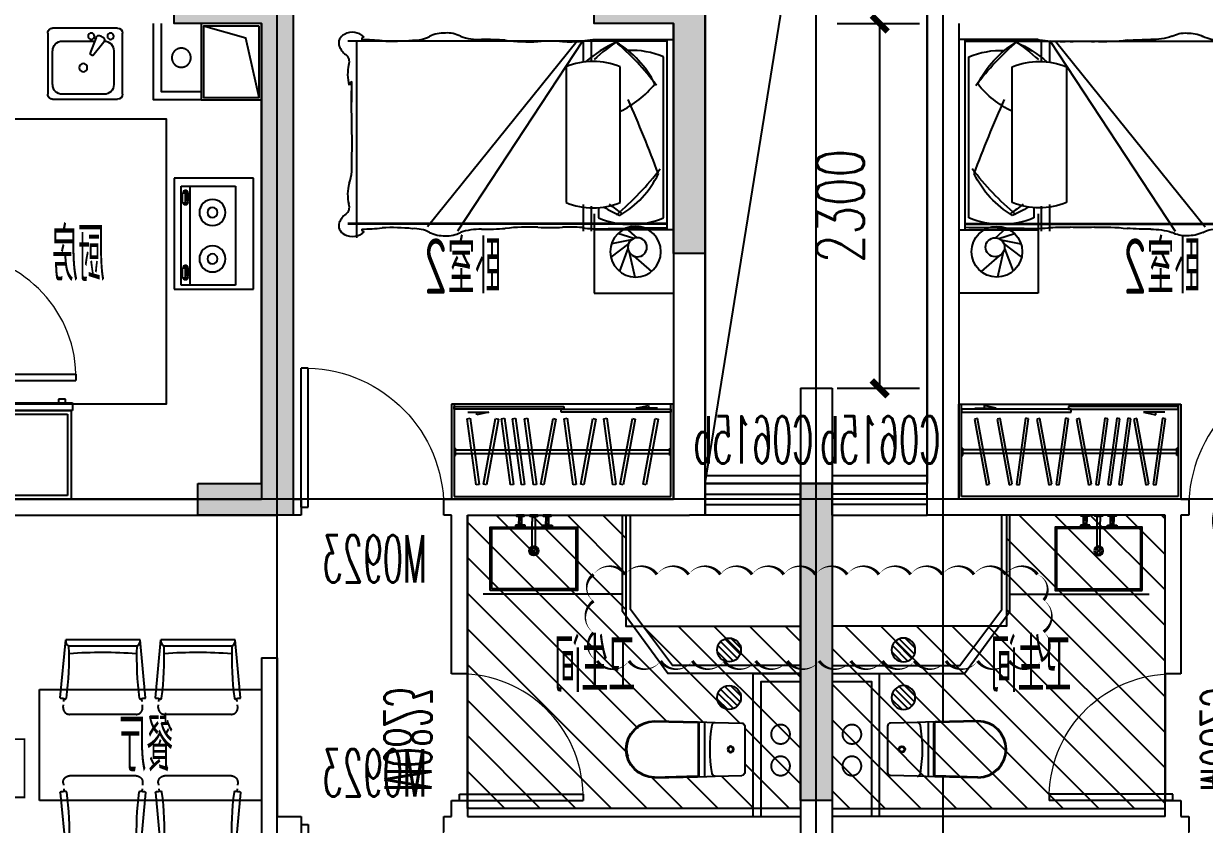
# Model space of a CAD drawing. Extents: x -129588 to 17450, y 1144 to 109436.
# Drawn here: x -21914 to -14465, y 78848 to 83898 of the extents above; entities that cross this region are included whole.
import ezdxf

# ---------------------------------------------------------------- set-up
doc = ezdxf.new("R2010")
doc.units = 0
doc.header["$LTSCALE"] = 1000
doc.header["$MEASUREMENT"] = 0
doc.linetypes.add('DASH', pattern=[0.35, 0.25, -0.1])
doc.linetypes.add('PS', pattern=[3200, 1500, -200, 1500])
for name, color, linetype, plot in [('A-area(算全面积)', 21, 'Continuous', False), ('A-area(算半面积)', 23, 'Continuous', False), ('A-FUR', 8, 'Continuous', False), ('Q0421', 6, 'Continuous', False)]:
    doc.layers.add(name, color=color, linetype=linetype, plot=plot)
for name, color, linetype in [('A-Lvtry', 5, 'Continuous'), ('A-洞口', 105, 'Continuous'), ('A-烟气道', 105, 'Continuous'), ('A-第三道尺寸线', 105, 'Continuous'), ('A-线脚看线', 9, 'Continuous'), ('A-降板区域', 251, 'Continuous'), ('DOTE', 16, 'Continuous'), ('LABEL_PM', 7, 'Continuous'), ('NL', 5, 'Continuous'), ('PS', 6, 'PS'), ('PUB_HATCH', 8, 'Continuous'), ('PUB_TEXT', 7, 'Continuous'), ('WALL', 2, 'Continuous'), ('WINDOW', 4, 'Continuous'), ('WINDOW_TEXT', 7, 'Continuous'), ('剪力墙', 6, 'Continuous'), ('商业', 2, 'Continuous'), ('户型标示', 7, 'Continuous')]:
    doc.layers.add(name, color=color, linetype=linetype)
doc.styles.add('_TCH_DIM_T3', font='SIMPLEX.shx', dxfattribs={"width": 0.705882, "bigfont": 'GBCBIG.shx'})
doc.styles.add('_TCH_WINDOW', font='SIMPLEX.shx', dxfattribs={"width": 0.7, "height": 3.5, "bigfont": 'GBCBIG.shx'})
doc.styles.get("Standard").update_dxf_attribs({"font": 'gbenor.shx', "width": 0.7, "bigfont": 'gbcbig.shx'})
doc.dimstyles.new('_TCH_ARCH&&100', dxfattribs={"dimtxt": 297.5, "dimasz": 100, "dimexe": 250, "dimexo": 300, "dimgap": 100, "dimtad": 1, "dimdec": 0, "dimzin": 0, "dimdsep": 46, "dimtxsty": '_TCH_DIM_T3', "dimblk": 'ARCHTICK', "dimcen": 0.09, "dimclrt": 7, "dimazin": 2, "dimtfac": 1, "dimtdec": 0, "dimtix": 1, "dimtmove": 2, "dimatfit": 3, "dimfxl": 0, "dimtolj": 1, "dimtzin": 0, "dimarcsym": 0})

# ---------------------------------------------------------------- blocks, each defined once
blk = doc.blocks.new('zhouxianssceng0329')
at = {"layer": 'DOTE'}
for p, q in [((-20313.7, 132089.9), (-20313.7, 143398.2)), ((-16913.7, 132089.9), (-16913.7, 143398.2)), ((-16113.7, 132089.9), (-16113.7, 143398.2)), ((5501.3, 140298.2), (-44988.6, 140298.2))]:
    blk.add_line(p, q, dxfattribs=at)
blk = doc.blocks.new('jgjlq030328')
at = {"layer": 'PUB_HATCH'}
for points in [[(-267135, 13911.9), (-266735, 13911.9), (-266735, 16811.9), (-267285, 16811.9), (-267285, 17011.9), (-266535, 17011.9), (-266535, 13711.9), (-266735, 13711.9), (-267135, 13711.9)], [(-264635, 17011.9), (-263935, 17011.9), (-263935, 15361.9), (-264135, 15361.9), (-264135, 16811.9), (-264635, 16811.9)], [(-263335, 13911.9), (-263135, 13911.9), (-263135, 11911.9), (-263335, 11911.9), (-263335, 13711.9)]]:
    blk.add_hatch(color=256, dxfattribs=at).paths.add_polyline_path(points)
at = {"layer": '剪力墙'}
for points in [[(-267135, 13911.9), (-266735, 13911.9), (-266735, 16811.9), (-267285, 16811.9), (-267285, 17011.9), (-266535, 17011.9), (-266535, 13711.9), (-266735, 13711.9), (-267135, 13711.9)], [(-264635, 17011.9), (-263935, 17011.9), (-263935, 15361.9), (-264135, 15361.9), (-264135, 16811.9), (-264635, 16811.9)], [(-263335, 13911.9), (-263135, 13911.9), (-263135, 11911.9), (-263335, 11911.9), (-263335, 13711.9)]]:
    blk.add_lwpolyline(points, close=True, dxfattribs=at)
blk.add_lwpolyline([(-263335, 13711.9), (-263335, 13711.9)], dxfattribs=at)
blk = doc.blocks.new('u5g')
at = {"color": 8, "linetype": 'DASH', "ltscale": 20}
for p, q in [((10502.8, 151826.4), (10512.8, 151826.4)), ((10512.8, 151826.4), (10512.8, 151776.4)), ((12177.7, 151813.9), (10512.8, 151813.9)), ((12177.7, 151788.9), (10512.8, 151788.9)), ((12187.8, 151826.4), (12177.7, 151826.4)), ((12177.7, 151826.4), (12177.7, 151776.4)), ((10502.8, 151776.4), (10512.8, 151776.4)), ((12187.8, 151776.4), (12177.7, 151776.4))]:
    blk.add_line(p, q, dxfattribs=at)
at = {"color": 8, "ltscale": 20}
for p, q in [((11917.6, 151531.4), (12012.7, 151550.3)), ((12012.7, 151550.3), (12012.7, 151531.4)), ((10607.7, 151503.4), (10772.9, 151503.4)), ((10772.9, 151503.4), (10677.8, 151484.5)), ((10677.8, 151484.5), (10677.8, 151503.4)), ((12082.8, 151531.4), (11917.6, 151531.4))]:
    blk.add_line(p, q, dxfattribs=at)
at = {"linetype": 'DASH', "ltscale": 20}
for points in [[(12207.8, 152126.4), (10482.8, 152126.4), (10482.8, 151476.4), (12207.8, 151476.4)], [(10502.8, 151531.4), (11355.3, 151531.4), (11355.3, 151511.4), (10502.8, 151511.4)], [(11335.3, 151511.4), (12187.8, 151511.4), (12187.8, 151491.4), (11335.3, 151491.4)]]:
    blk.add_lwpolyline(points, close=True, dxfattribs=at)
blk.add_lwpolyline([(12187.8, 151476.4), (12187.8, 152106.4), (10502.8, 152106.4), (10502.8, 151476.4)], dxfattribs=at)
at = {"color": 8, "linetype": 'DASH', "ltscale": 20}
for points in [[(10603.3, 151578.7), (10696.8, 152026.6), (10719.8, 152021.8), (10626.3, 151573.9)], [(10780.1, 151578.7), (10873.6, 152026.6), (10896.6, 152021.8), (10803.1, 151573.9)], [(11001.3, 151572.3), (10930.5, 152024.3), (10953.7, 152028), (11024.5, 151576)], [(11087.5, 151578.7), (11181, 152026.6), (11204, 152021.8), (11110.4, 151573.9)], [(11310.5, 151572.3), (11239.7, 152024.3), (11262.9, 152028), (11333.7, 151576)], [(11396.6, 151578.7), (11490.1, 152026.6), (11513.1, 152021.8), (11419.6, 151573.9)], [(11617.8, 151572.3), (11547, 152024.3), (11570.2, 152028), (11641, 151576)], [(11711, 151572.3), (11640.2, 152024.3), (11663.4, 152028), (11734.2, 151576)], [(11796.6, 151572.3), (11725.8, 152024.3), (11749, 152028), (11819.8, 151576)], [(11842.7, 151578.7), (11936.3, 152026.6), (11959.3, 152021.8), (11865.7, 151573.9)], [(12064, 151572.3), (11993.2, 152024.3), (12016.4, 152028), (12087.2, 151576)]]:
    blk.add_lwpolyline(points, close=True, dxfattribs=at)
blk = doc.blocks.new('QWER34324')
at = {"layer": 'A-FUR'}
for p, q in [((-500, 0), (0, 0)), ((-40, -1200), (-40, 0)), ((-40, 0), (0, 0)), ((0, 0), (0, -1200)), ((-40, -11.5), (-2054.4, -11.5)), ((-40, -11.5), (-2054.4, -11.5)), ((-1999.7, -11.5), (-1999.7, -1251.2)), ((-608.2, -11.5), (-1552.4, -1182.5)), ((-575.1, -11.5), (-1363.6, -1208.2)), ((-570.6, -11.5), (-570.6, -144)), ((-519.8, -11.5), (-519.8, -134.5)), ((-63, -1125.7), (-63, -109.1)), ((-678.3, -172.7), (-678.3, -1028.2)), ((-336.3, -1028.2), (-336.3, -172.7)), ((-570.6, -1040.9), (-570.6, -1208.2)), ((-519.8, -1050.4), (-519.8, -1208.2)), ((-473.4, -1060.8), (-473.4, -1125.7)), ((-40, -1161.5), (-2054.4, -1161.5)), ((-40, -1165.5), (-2054.4, -1165.5)), ((0, -1200), (-500, -1200)), ((0, -1200), (-40, -1200))]:
    blk.add_line(p, q, dxfattribs=at)
for centre, radius, start, end in [((-2050.6, -24), 61.8, 114.65516, 197.05817), ((-2025.4, -60.8), 106, 45.78413, 118.72126), ((-1950.6, -0.8), 16, 93.39574, 183.44183), ((-1636.1, 205.2), 209.3, 267.15615, 297.45765), ((-1447.1, -169), 209.9, 87.96316, 116.12762), ((-1430.8, -151), 192, 63.04698, 92.64916), ((-1225.8, 355.3), 355.3, 250.60635, 272.32801), ((-1221.3, -2275.3), 2275.6, 85.96877, 89.74947), ((-1983, 13.6), 138.4, 203.70607, 231.95597), ((-1965.7, -1216.9), 1215.2, 83.96781, 90.04075), ((-1770.2, 1149.8), 1160.2, 266.64954, 276.11997), ((-909.2, 1295.3), 1309.4, 263.33019, 272.35813), ((-778.2, -1523.7), 1512.6, 87.0776, 92.9224), ((-655.9, 791.2), 805.5, 266.782, 275.59148), ((-480.7, -586.2), 583.8, 86.03666, 99.53314), ((-58.4, -703), 749.3, 113.83469, 131.46224), ((532.5, -1280), 1548.8, 124.57489, 131.88808), ((-774.9, -21402.4), 21401.2, 88.49238, 89.10433), ((-1546.8, -1386.7), 1810.6, 37.31306, 49.42063), ((-689.8, -564.3), 637.9, 26.40883, 59.00025), ((-268.2, -607.5), 539, 67.62117, 92.10241), ((-160, -2948.1), 2939.9, 87.66163, 91.01156), ((-2098.3, -139.8), 53.6, 340.23108, 55.86441), ((-507.3, -588.1), 449.1, 67.62117, 112.37883), ((-1819.9, -219), 236, 164.99871, 197.18078), ((-2002.9, -297.8), 43.4, 129.07345, 167.94605), ((-2962.5, -319.7), 933.9, 354.95264, 3.41649), ((-605.2, 111.5), 625, 295.48, 321.15009), ((-1219.9, -370.7), 812.7, 176.67233, 181.72422), ((-3003.8, -350.3), 972.9, 356.95871, 1.57587), ((-9950.5, -649.5), 7922.3, 358.6733, 1.8401), ((-7673.2, -3674.4), 8087.9, 20.45865, 24.04845), ((-1523.8, 282.7), 1810.6, 309.96455, 322.68694), ((-2329.2, -812.3), 299.6, 341.30518, 356.04213), ((-666.8, -563.7), 637.9, 300.99975, 333.59117), ((-1819.9, -978), 236, 162.81922, 195.00129), ((-2098.3, -1057.2), 53.6, 304.13559, 19.76892), ((-507.3, -612.9), 449.1, 247.62117, 292.37883), ((555.5, 176), 1548.8, 231.63721, 235.42511), ((-1983, -1210.6), 138.4, 128.04403, 156.29393), ((-35.4, -425), 749.3, 237.46377, 246.16531), ((-2050.6, -1173), 61.8, 162.94183, 245.34484), ((-1965.7, 19.9), 1215.2, 269.95925, 276.03219), ((-1770.2, -2346.8), 1160.2, 83.88003, 93.35046), ((-1221.3, 1078.3), 2275.6, 270.25053, 274.03123), ((-909.2, -2492.3), 1309.4, 87.64187, 96.66981), ((-778.2, 326.7), 1512.6, 267.0776, 272.9224), ((-655.9, -1988.2), 805.5, 84.40852, 93.218), ((-480.7, -610.8), 583.8, 260.46686, 273.96334), ((-268.2, -627.3), 539, 247.62117, 292.37883), ((-774.9, 20205.4), 21401.2, 270.89567, 271.50762), ((-160, 1751.1), 2939.9, 268.98844, 272.33837), ((-2025.4, -1136.2), 106, 241.27874, 314.21587), ((-1950.6, -1196.2), 16, 176.55817, 266.60426), ((-1636.1, -1402.2), 209.3, 62.54235, 92.84385), ((-1447.1, -1028), 209.9, 243.87238, 272.03684), ((-1430.8, -1046), 192, 267.35084, 296.95302), ((-1225.8, -1552.3), 355.3, 87.67199, 109.39365)]:
    blk.add_arc(centre, radius, start, end, dxfattribs=at)
blk = doc.blocks.new('fvdfvfr')
at = {"layer": 'A-FUR'}
for p, q in [((172369.7, 266757.7), (172369.7, 266257.7)), ((172100, 266607.2), (172167.6, 266668.4)), ((172121.1, 266602.5), (172220.9, 266633.6)), ((172134.5, 266594.7), (172260.9, 266569.3)), ((172149.5, 266516.9), (172114, 266359.2)), ((172151.3, 266571.8), (172265.1, 266484.2)), ((172157.3, 266539.8), (172211, 266396.1)), ((172123.4, 266493), (172009.8, 266393.7)), ((172369.7, 266257.7), (171869.7, 266257.7))]:
    blk.add_line(p, q, dxfattribs=at)
for centre, radius in [((172109, 266519.3), 160), ((172097.8, 266547.3), 60)]:
    blk.add_circle(centre, radius, dxfattribs=at)
blk = doc.blocks.new('A$C2EEA3612')
at = {"linetype": 'Continuous'}
for p, q in [((-180, 570), (-172.9, 299.7)), ((-175, 570.2), (-168, 299.8)), ((175, 570.2), (168, 299.8)), ((180, 570), (172.9, 299.7)), ((-172.9, 299.7), (-171.1, 240)), ((172.9, 299.7), (171.1, 240)), ((-171.6, 255), (171.6, 255)), ((-171.1, 240), (-169.5, 186.6)), ((-163, 295), (163, 295)), ((-163, 290), (163, 290)), ((171.1, 240), (169.5, 186.6)), ((-169.5, 186.6), (-165.6, 19.4)), ((169.5, 186.6), (165.6, 19.4)), ((-145.6, 0), (145.6, 0))]:
    blk.add_line(p, q, dxfattribs=at)
for radius in [20, 15]:
    blk.add_circle((0, 90), radius, dxfattribs=at)
for centre, radius, start, end in [((0, 570), 180, 0, 180), ((0, 570), 175, 0, 180), ((-163, 300), 10, 181.7534, 270), ((-163, 300), 5, 181.7534, 270), ((163, 300), 5, 270, 358.2466), ((163, 300), 10, 270, 358.2466), ((-149.5, 187.2), 20, 99.85566, 181.7534), ((0, -673.3), 893.4, 80.14434, 99.85566), ((149.5, 187.2), 20, 358.2466, 80.14434), ((-145.6, 20), 20, 181.7534, 270), ((145.6, 20), 20, 270, 358.2466)]:
    blk.add_arc(centre, radius, start, end, dxfattribs=at)
blk = doc.blocks.new('g3wr')
at = {"color": 251}
blk.add_wipeout([(92376.5, 176270.3), (92376.5, 176416), (92376.5, 176561.6), (92382.1, 176575.5), (92395.9, 176581.5), (92459.4, 176583.5), (92576.3, 176580.9), (92666.2, 176588.6), (92736.4, 176588), (92946.5, 176596), (92946.5, 176591), (93056.8, 176558.2), (93056.8, 176558.2), (93126.5, 176416), (93075.6, 176297.8), (92946.5, 176236), (92831.5, 176244.5), (92676.2, 176243), (92576.3, 176251), (92395.9, 176250.4)], dxfattribs=at)
at = {"xscale": -1, "rotation": 270}
blk.add_blockref('A$C2EEA3612', (92376.5, 176416), dxfattribs=at)
blk = doc.blocks.new('A$C12CE3BE6')
at = {"ltscale": 10}
for p, q in [((180, 469), (200, 469)), ((184.5, 442), (184.5, 469)), ((195.5, 442), (195.5, 469)), ((285.2, 469), (265.2, 469)), ((370, 469), (350, 469)), ((354.5, 442), (354.5, 469)), ((365.5, 442), (365.5, 469)), ((220, 412), (160, 412)), ((160, 412), (160, 405)), ((220, 405), (160, 405)), ((180, 412), (180, 435)), ((182.5, 422), (182.5, 442)), ((197.5, 442), (182.5, 442)), ((197.5, 422), (182.5, 422)), ((187, 412), (187, 422)), ((193, 412), (193, 422)), ((197.5, 422), (197.5, 442)), ((200, 412), (200, 435)), ((220, 405), (220, 412)), ((265.2, 260), (265.2, 435)), ((285.2, 260), (285.2, 435)), ((330, 412), (390, 412)), ((330, 405), (330, 412)), ((330, 405), (390, 405)), ((350, 412), (350, 435)), ((352.5, 422), (352.5, 442)), ((352.5, 442), (367.5, 442)), ((352.5, 422), (367.5, 422)), ((357, 412), (357, 422)), ((363, 412), (363, 422)), ((367.5, 422), (367.5, 442)), ((370, 412), (370, 435)), ((390, 412), (390, 405))]:
    blk.add_line(p, q, dxfattribs=at)
for p, q in [((260.9, 235.9), (289.1, 264.1)), ((260.9, 264.1), (289.1, 235.9))]:
    blk.add_line(p, q)
for points in [[(200, 435), (200, 469), (215, 469), (215, 475), (165, 475), (165, 469), (180, 469), (180, 435)], [(285.2, 435), (285.2, 469), (299.8, 469), (299.8, 475), (250.2, 475), (250.2, 469), (265.2, 469), (265.2, 435)], [(370, 435), (370, 469), (385, 469), (385, 475), (335, 475), (335, 469), (350, 469), (350, 435)]]:
    blk.add_lwpolyline(points, dxfattribs=at)
for points in [[(0, 0), (0, 400), (550, 400), (550, 0)], [(10, 10), (10, 390), (540, 390), (540, 10)]]:
    blk.add_lwpolyline(points, close=True)
for centre in [(190, 408.5), (360, 408.5)]:
    blk.add_circle(centre, 3.5, dxfattribs=at)
for radius in [29.1, 20]:
    blk.add_circle((275, 250), radius)
blk.add_arc((275.2, 260), 10, 180, 0, dxfattribs=at)
blk = doc.blocks.new('$DorLib2D$00000001')
for p, q in [((0.45, 0.975), (0.5, 0.975)), ((0.45, 0), (0.45, 0.975)), ((0.5, 0), (0.5, 0.975)), ((0.5, 0), (0.45, 0))]:
    blk.add_line(p, q)
at = {"lineweight": 13}
blk.add_arc((0.475, 0), 0.975, 91.46928, 180, dxfattribs=at)
blk = doc.blocks.new('$TCHSYS$WIN2D')
for p, q in [((-0.5, 0.5), (0.5, 0.5)), ((-0.5, 0.5), (-0.5, -0.5)), ((0.5, 0.5), (0.5, -0.5)), ((0.5, 0.167), (-0.5, 0.167)), ((0.5, -0.167), (-0.5, -0.167)), ((-0.5, -0.5), (0.5, -0.5))]:
    blk.add_line(p, q)
blk = doc.blocks.new('a3huxing0323')
at = {"layer": 'A-Lvtry', "ltscale": 3}
blk.add_line((10686.2, 165737.1), (9807.5, 165737.1), dxfattribs=at)
for points in [[(11807.6, 165237.1), (10972.1, 165237.1), (10686.2, 165626.8), (10686.2, 166234.8)], [(11807.6, 165287.1), (11000.8, 165287.1), (10736.2, 165640.3), (10736.2, 166234.8)]]:
    blk.add_lwpolyline(points, dxfattribs=at)
at = {"layer": 'PS', "ltscale": 0.5}
for centre in [(11682.6, 164853.2), (11682.6, 164653.2)]:
    blk.add_circle(centre, 60, dxfattribs=at)
at = {"layer": 'WALL'}
for p, q in [((11207.6, 169534.8), (11207.6, 166434.8)), ((11007.6, 169334.8), (11007.6, 166334.8)), ((11807.6, 167034.8), (11807.6, 166434.8)), ((12007.6, 167034.8), (11807.6, 167034.8)), ((12007.6, 167034.8), (12007.6, 166334.8)), ((11207.6, 166234.8), (11207.6, 166434.8)), ((11807.6, 166234.8), (11807.6, 166434.8)), ((9607.6, 166334.8), (9557.6, 166334.8)), ((9557.6, 166334.8), (9557.6, 166234.8)), ((9607.6, 166334.8), (11007.6, 166334.8)), ((12007.6, 166334.8), (12007.6, 164334.8)), ((9557.6, 166234.8), (9607.6, 166234.8)), ((9607.6, 166234.8), (9607.6, 165234.8)), ((9707.6, 165234.8), (9707.6, 166234.8)), ((9707.6, 166234.8), (11107.6, 166234.8)), ((11107.6, 166234.8), (11207.6, 166234.8)), ((11807.6, 166234.8), (11807.6, 164334.8)), ((9607.6, 165234.8), (9707.6, 165234.8)), ((9707.6, 164434.8), (9607.6, 164434.8)), ((9607.6, 164434.8), (9607.6, 164334.8)), ((9707.6, 164334.8), (9707.6, 164434.8)), ((9607.6, 164334.8), (9557.6, 164334.8)), ((9557.6, 164334.8), (9557.6, 164234.8)), ((9707.6, 164334.8), (11807.6, 164334.8)), ((12007.6, 164334.8), (12007.6, 160534.8))]:
    blk.add_line(p, q, dxfattribs=at)
for points in [[(11507.6, 164334.8), (11507.6, 165234.8), (11807.6, 165234.8)], [(11557.6, 164334.8), (11557.6, 165184.8), (11807.6, 165184.8)]]:
    blk.add_lwpolyline(points, dxfattribs=at)
at = {"layer": 'WINDOW'}
blk.add_line((9707.6, 165234.8), (9707.6, 164434.8), dxfattribs=at)
at = {"extrusion": (0, 0, -1), "zscale": -1}
blk.add_blockref('fvdfvfr', (-182877.3, -98622.9), dxfattribs=at)
at = {"layer": 'A-FUR', "xscale": 0.8116, "yscale": 0.9231, "rotation": 180}
blk.add_blockref('u5g', (19515.4, 306762.7), dxfattribs=at)
at = {"layer": 'A-Lvtry', "ltscale": 3}
blk.add_blockref('A$C12CE3BE6', (9851.1, 165759.8), dxfattribs=at)
at = {"layer": 'A-Lvtry', "ltscale": 3, "rotation": 180}
blk.add_blockref('g3wr', (103834.1, 341174.3), dxfattribs=at)
at = {"layer": 'WALL'}
blk.add_blockref('QWER34324', (11007.6, 169234.8), dxfattribs=at)
at = {"layer": 'WINDOW'}
ref = blk.add_blockref('$DorLib2D$00000001', (9107.6, 166284.8), dxfattribs=dict(at, xscale=-900, yscale=900, zscale=-900))
ref.add_attrib('A', 'M0923', (8764.6, 166100.8), dxfattribs={"layer": 'WINDOW_TEXT', "height": 297.5, "style": '_TCH_WINDOW', "width": 0.494118})
ref = blk.add_blockref('$TCHSYS$WIN2D', (11507.6, 166334.8), dxfattribs=dict(at, xscale=-600, yscale=-200, zscale=-600))
ref.add_attrib('A', 'C0615b', (11126.1, 166561), dxfattribs={"layer": 'WINDOW_TEXT', "height": 297.5, "style": '_TCH_WINDOW', "width": 0.494118})
ref = blk.add_blockref('$DorLib2D$00000001', (9657.6, 164834.8), dxfattribs=dict(at, xscale=800, yscale=800, zscale=800, rotation=270))
ref.add_attrib('A', 'M0823', (9481.4, 164491.8), dxfattribs={"layer": 'WINDOW_TEXT', "height": 297.5, "rotation": 90, "style": '_TCH_WINDOW', "width": 0.494118})
ref = blk.add_blockref('$DorLib2D$00000001', (9107.6, 164284.8), dxfattribs=dict(at, xscale=-900, yscale=-900, zscale=-900))
ref.add_attrib('A', 'M0923', (8764.6, 164461), dxfattribs={"layer": 'WINDOW_TEXT', "height": 297.5, "style": '_TCH_WINDOW', "width": 0.494118})
at = {"layer": 'PUB_TEXT', "width": 0.7}
for s, height, p in [('卧室', 337.59, (9480.4, 167630.8)), ('2', 350, (9824.4, 167630.8)), ('卫生间', 337.59, (10297.1, 165120.6))]:
    blk.add_text(s, height=height, dxfattribs=at).set_placement(p)
at = {"layer": 'A-降板区域'}
h = blk.add_hatch(dxfattribs=at)
h.set_pattern_fill('ANSI31', color=256, scale=100)
h.set_pattern_definition([(45, (42421.34, 22946.45), (-112.2532, 112.2532), [])])
edge = h.paths.add_edge_path()
edge.add_line((9707.6, 166234.8), (10707.6, 166234.8))
edge.add_line((10707.6, 166234.8), (10707.6, 165534.8))
edge.add_line((10707.6, 165534.8), (11807.6, 165534.8))
edge.add_line((11807.6, 165534.8), (11807.6, 164384.8))
edge.add_line((11807.6, 164384.8), (9707.6, 164384.8))
edge.add_line((9707.6, 164384.8), (9707.6, 164434.8))
edge.add_line((9707.6, 164434.8), (9707.6, 166234.8))
blk.add_lwpolyline([(9707.6, 166234.8), (10707.6, 166234.8), (10707.6, 165534.8), (11807.6, 165534.8), (11807.6, 164384.8), (9707.6, 164384.8), (9707.6, 164434.8), (9707.6, 166234.8)], dxfattribs=at)
blk = doc.blocks.new('zt1')
at = {"layer": 'A-Lvtry', "linetype": 'Continuous'}
for p, q in [((-700, 0), (0, 0)), ((-700, -500), (-700, 0)), ((0, 0), (0, -500)), ((0, -500), (-700, -500))]:
    blk.add_line(p, q, dxfattribs=at)
at = {"layer": 'A-Lvtry'}
for p, q in [((-673.5, -113.1), (-673.5, -455.5)), ((-50.7, -113.1), (-673.5, -113.1)), ((-50.7, -455.5), (-50.7, -113.1)), ((-673.5, -399.8), (-50.7, -399.8)), ((-640.9, -422.1), (-640.8, -433.8)), ((-565.7, -431.5), (-630.4, -431.5)), ((-630.4, -431.5), (-630.4, -448.2)), ((-565.7, -448.2), (-565.7, -431.5)), ((-549.1, -423.2), (-549.1, -433.7)), ((-167.9, -422.1), (-167.8, -433.8)), ((-157.4, -431.5), (-157.4, -448.2)), ((-92.7, -431.5), (-157.4, -431.5)), ((-92.7, -448.2), (-92.7, -431.5)), ((-76.1, -423.2), (-76.1, -433.7)), ((-673.5, -455.5), (-50.7, -455.5)), ((-630.4, -448.2), (-565.7, -448.2)), ((-157.4, -448.2), (-92.7, -448.2))]:
    blk.add_line(p, q, dxfattribs=at)
for points in [[(-549.1, -423.2, 0.259034), (-551, -419.8, 0.076276), (-562.5, -414.9, 0.036515), (-576.1, -412.4, 0.026615), (-594.9, -411.4, 0.026615), (-613.8, -412.4, 0.036515), (-627.3, -414.9, 0.076276), (-638.9, -419.8, 0.259034), (-640.8, -423.2, 0.078462), (-640.6, -424.5, 0.056762)], [(-549.1, -433.7, 0.259034), (-551, -430.3, 0.076276), (-562.5, -425.4, 0.036515), (-576.1, -422.9, 0.026615), (-594.9, -421.9, 0.026615), (-613.8, -422.9, 0.036515), (-627.3, -425.4, 0.076276), (-638.9, -430.3, 0.259034), (-640.8, -433.7, 0.259034), (-638.9, -437.2, 0.056762), (-630.4, -441.2, 0.036515)], [(-565.7, -442.9, 0.008736), (-562.5, -442.1, 0.076276), (-551, -437.2, 0.259034), (-549.1, -433.7, 0.259034)], [(-76.1, -423.2, 0.259034), (-78, -419.8, 0.076276), (-89.5, -414.9, 0.036515), (-103.1, -412.4, 0.026615), (-121.9, -411.4, 0.026615), (-140.8, -412.4, 0.036515), (-154.3, -414.9, 0.076276), (-165.9, -419.8, 0.259034), (-167.8, -423.2, 0.078462), (-167.6, -424.5, 0.056762)], [(-76.1, -433.7, 0.259034), (-78, -430.3, 0.076276), (-89.5, -425.4, 0.036515), (-103.1, -422.9, 0.026615), (-121.9, -421.9, 0.026615), (-140.8, -422.9, 0.036515), (-154.3, -425.4, 0.076276), (-165.9, -430.3, 0.259034), (-167.8, -433.7, 0.259034), (-165.9, -437.2, 0.056762), (-157.4, -441.2, 0.036515)], [(-92.7, -442.9, 0.008736), (-89.5, -442.1, 0.076276), (-78, -437.2, 0.259034), (-76.1, -433.7, 0.259034)]]:
    blk.add_lwpolyline(points, format="xyb", dxfattribs=at)
at = {"layer": 'A-Lvtry', "linetype": 'Continuous'}
for centre, radius in [((-508.4, -258.5), 82.5), ((-215.8, -258.5), 82.5), ((-508.4, -258.5), 31.6), ((-215.8, -258.5), 31.6)]:
    blk.add_circle(centre, radius, dxfattribs=at)
at = {"layer": 'A-Lvtry', "width": 0.8, "flags": 9}
for tag in ['YSIZE', 'XSIZE']:
    blk.add_attdef(tag, (-350, 0), '', height=0.5, dxfattribs=at)
blk = doc.blocks.new('t4')
at = {"layer": 'A-Lvtry'}
for p, q in [((3876514.8, 2551819.5), (3876514.8, 2552229.1)), ((3876545.3, 2552259.6), (3876931.4, 2552259.6)), ((3876961.9, 2552229.1), (3876961.9, 2551819.5)), ((3876545.3, 2552144.6), (3876545.3, 2551880.5)), ((3876819.6, 2552205.6), (3876606.3, 2552205.6)), ((3876790.3, 2552072.2), (3876875.1, 2552142)), ((3876913.8, 2552122.3), (3876905.6, 2552136.5)), ((3876800.4, 2552054.6), (3876790.3, 2552072.2)), ((3876903.3, 2552093.1), (3876800.4, 2552054.6)), ((3876880.6, 2551880.5), (3876880.6, 2552084.6)), ((3876931.4, 2551789), (3876545.3, 2551789)), ((3876606.3, 2551819.5), (3876819.6, 2551819.5))]:
    blk.add_line(p, q, dxfattribs=at)
for centre, major_axis, start_param, end_param in [((3876545.3, 2552229.1), (-21.6, 21.6), -0.785398, 0.785398), ((3876931.4, 2552229.1), (-21.6, 21.6), 3.926991, 5.497787), ((3876606.3, 2552144.6), (-43.1, 43.1), -0.785398, 0.785398), ((3876819.6, 2552144.6), (43.1, 43.1), 5.497787, 7.068583), ((3876888, 2552126.3), (14.4, 14.4), 6.021386, 7.757331), ((3876911.1, 2552185.3), (-14.4, 14.4), 4.712389, 10.995574), ((3876911.1, 2552063.4), (14.4, 14.4), 6.283185283893945, 12.56637059107353), ((3876896.2, 2552112.2), (-14.4, 14.4), 2.714645, 4.45059), ((3876713, 2552012.6), (18, 18), 6.283185283897186, 12.56637059107677), ((3876606.3, 2551880.5), (-43.1, 43.1), 0.785398, 2.356194), ((3876819.6, 2551880.5), (-43.1, 43.1), 2.356194, 3.926991), ((3876545.3, 2551819.5), (21.6, 21.6), 2.356194, 3.926991), ((3876931.4, 2551819.5), (-21.6, 21.6), 2.356194, 3.926991)]:
    blk.add_ellipse(centre, major_axis=major_axis, ratio=1, start_param=start_param, end_param=end_param, dxfattribs=at)
blk = doc.blocks.new('BX1')
at = {"layer": 'A-Lvtry'}
for p, q in [((-560, 8), (-607.7, 8)), ((-607.7, 8), (-607.7, -608)), ((-560, -608), (-560, 8)), ((0, 0), (-560, 0)), ((0, -600), (0, 0)), ((-560, 0), (-560, -600)), ((-24, -24), (-536, -24)), ((-536, -24), (-536, -576)), ((-24, -576), (-24, -24)), ((-631.1, -564.3), (-631.1, -520)), ((-631.1, -520), (-607.7, -520)), ((-607.7, -520), (-607.7, -564.3)), ((-607.7, -564.3), (-631.1, -564.3)), ((-536, -576), (-24, -576)), ((-607.7, -608), (-560, -608)), ((-560, -600), (0, -600))]:
    blk.add_line(p, q, dxfattribs=at)
blk = doc.blocks.new('chair4')
at = {"linetype": 'DASH', "ltscale": 200}
for p, q in [((-426.4, 250.4), (-410.4, 248.9)), ((-470, 210.5), (-470, -210.5)), ((-426.4, -250.4), (-410.4, -248.9))]:
    blk.add_line(p, q, dxfattribs=at)
at = {"ltscale": 20}
for p, q in [((-388.8, 247), (-371.7, 245.5)), ((-364.8, 269), (0, 234.3)), ((0, 234.3), (0, -234.3)), ((-40, 213.8), (-40, -213.8)), ((-388.8, -247), (-371.7, -245.5)), ((-364.8, -269), (0, -234.3))]:
    blk.add_line(p, q, dxfattribs=at)
at = {"linetype": 'DASH', "ltscale": 200, "extrusion": (0, 0, -1)}
for centre, start_param, end_param in [((-430, 210.5), 3.926991, 5.586837), ((-430, -210.5), 2.267145, 3.926991)]:
    blk.add_ellipse(centre, major_axis=(28.3, 28.3), ratio=1, start_param=start_param, end_param=end_param, dxfattribs=at)
at = {"ltscale": 20, "extrusion": (0, 0, -1)}
for centre, major_axis, ratio, start_param, end_param in [((-365.9, 237.3), (5.66, -5.66), 1, 0.914477, 2.702691), ((-440.3, 264.1), (50.3, 50.3), 1, 0.774487, 1.131895), ((-365.2, 265), (2.83, 2.83), 1, 3.91608, 5.586837), ((-124.5, 1886.5), (-1792.2, 85), 0.932857, 4.621064, 4.803714), ((-6.5, 197.7), (26.3, 26.3), 1, 4.375488, 5.671939), ((-2032.8, -2.5), (-3, 2384.1), 0.819086, 1.481782, 1.659811), ((-124.5, -1886.5), (1792.2, 85), 0.932857, 4.621064, 4.803714), ((-6.5, -197.7), (26.3, 26.3), 1, 2.182042, 3.478494), ((-365.9, -237.3), (5.66, 5.66), 1, 3.580494, 5.368708), ((-440.3, -264.1), (50.3, -50.3), 1, -1.131895, -0.774487), ((-365.2, -265), (2.83, -2.83), 1, 0.696349, 2.367105)]:
    blk.add_ellipse(centre, major_axis=major_axis, ratio=ratio, start_param=start_param, end_param=end_param, dxfattribs=at)
blk = doc.blocks.new('canzhuo01')
for p, q in [((38356.8, 175032.9), (36956.8, 175032.9)), ((38356.8, 174332.9), (38356.8, 175032.9)), ((36956.8, 174332.9), (38356.8, 174332.9))]:
    blk.add_line(p, q)
at = {"extrusion": (0, 0, -1), "xscale": -1, "zscale": -1, "rotation": 270}
for p in [(-37356.8, 175346.8), (-37956.8, 175346.8)]:
    blk.add_blockref('chair4', p, dxfattribs=at)
at = {"xscale": -1, "rotation": 90}
for p in [(37356.8, 174018.9), (37956.8, 174018.9)]:
    blk.add_blockref('chair4', p, dxfattribs=at)
blk = doc.blocks.new('a3+huxing0323')
at = {"layer": 'A-降板区域'}
h = blk.add_hatch(dxfattribs=at)
h.set_pattern_fill('ANSI31', color=256, scale=100)
h.set_pattern_definition([(45, (1599.37, 3297.15), (-112.2532, 112.2532), [])])
h.paths.add_polyline_path([(-26714.3, 146585.5), (-27714.3, 146585.5), (-27714.3, 145885.5), (-28814.3, 145885.5), (-28814.3, 144735.5), (-26714.3, 144735.5)])
at = {"layer": 'A-Lvtry', "ltscale": 3}
blk.add_line((-27692.9, 146087.8), (-26814.3, 146087.8), dxfattribs=at)
for points in [[(-23814.3, 149085.5), (-24814.3, 149085.5), (-24814.3, 147285.5), (-23514.3, 147285.5)], [(-28814.3, 145587.8), (-27978.8, 145587.8), (-27692.9, 145977.5), (-27692.9, 146585.5)], [(-28814.3, 145637.8), (-28007.5, 145637.8), (-27742.9, 145991), (-27742.9, 146585.5)]]:
    blk.add_lwpolyline(points, dxfattribs=at)
at = {"layer": 'A-烟气道'}
for points in [[(-25414.3, 149685.5), (-25034.3, 149685.5), (-25034.3, 149205.5), (-25414.3, 149205.5)], [(-25399.3, 149670.5), (-25049.3, 149670.5), (-25049.3, 149220.5), (-25399.3, 149220.5)]]:
    blk.add_lwpolyline(points, close=True, dxfattribs=at)
blk.add_lwpolyline([(-25399.3, 149220.5), (-25316.5, 149593.4), (-25049.3, 149670.5)], dxfattribs=at)
at = {"layer": 'A-降板区域'}
blk.add_lwpolyline([(-26714.3, 146585.5), (-27714.3, 146585.5), (-27714.3, 145885.5), (-27714.3, 145885.5), (-28814.3, 145885.5), (-28814.3, 144735.5), (-26714.3, 144735.5)], close=True, dxfattribs=at)
at = {"layer": 'PS', "ltscale": 0.5}
for centre in [(-24909.3, 149470.5), (-28689.3, 145203.9), (-28689.3, 145003.9)]:
    blk.add_circle(centre, 60, dxfattribs=at)
at = {"layer": 'WALL'}
for p, q in [((-28214.3, 149885.5), (-28214.3, 146785.5)), ((-28014.3, 149685.5), (-28014.3, 146685.5)), ((-25614.3, 149685.5), (-25614.3, 146685.5)), ((-25414.3, 149685.5), (-25414.3, 146685.5)), ((-29014.3, 147385.5), (-29014.3, 146685.5)), ((-28814.3, 147385.5), (-29014.3, 147385.5)), ((-28814.3, 147385.5), (-28814.3, 146785.5)), ((-28814.3, 146785.5), (-28814.3, 146585.5)), ((-28214.3, 146785.5), (-28214.3, 146585.5)), ((-29014.3, 146685.5), (-29014.3, 144685.5)), ((-26614.3, 146685.5), (-28014.3, 146685.5)), ((-26564.3, 146685.5), (-26614.3, 146685.5)), ((-26564.3, 146585.5), (-26564.3, 146685.5)), ((-25614.3, 146685.5), (-25664.3, 146685.5)), ((-25664.3, 146685.5), (-25664.3, 146585.5)), ((-23514.3, 146685.5), (-25414.3, 146685.5)), ((-28814.3, 146585.5), (-28814.3, 144685.5)), ((-28214.3, 146585.5), (-28114.3, 146585.5)), ((-26714.3, 146585.5), (-28114.3, 146585.5)), ((-26714.3, 146585.5), (-26714.3, 145585.5)), ((-26614.3, 145585.5), (-26614.3, 146585.5)), ((-26614.3, 146585.5), (-26564.3, 146585.5)), ((-25664.3, 146585.5), (-25514.3, 146585.5)), ((-23414.3, 146585.5), (-25514.3, 146585.5)), ((-25514.3, 145685.5), (-25514.3, 144685.5)), ((-25414.3, 145685.5), (-25514.3, 145685.5)), ((-25414.3, 145685.5), (-25414.3, 144685.5)), ((-26714.3, 145585.5), (-26614.3, 145585.5)), ((-26614.3, 144785.5), (-26714.3, 144785.5)), ((-26714.3, 144785.5), (-26714.3, 144685.5)), ((-26614.3, 144685.5), (-26614.3, 144785.5)), ((-29014.3, 144685.5), (-29014.3, 140885.5)), ((-26714.3, 144685.5), (-28814.3, 144685.5)), ((-26564.3, 144685.5), (-26614.3, 144685.5)), ((-26564.3, 144585.5), (-26564.3, 144685.5)), ((-25514.3, 144685.5), (-25664.3, 144685.5)), ((-25664.3, 144685.5), (-25664.3, 144585.5)), ((-25414.3, 144685.5), (-25414.3, 141085.5))]:
    blk.add_line(p, q, dxfattribs=at)
for points in [[(-25034.3, 149205.5), (-24734.3, 149205.5), (-24734.3, 149685.5)], [(-25034.3, 149255.5), (-24784.3, 149255.5), (-24784.3, 149685.5)], [(-28814.3, 145585.5), (-28514.3, 145585.5), (-28514.3, 144685.5)], [(-28814.3, 145535.5), (-28564.3, 145535.5), (-28564.3, 144685.5)]]:
    blk.add_lwpolyline(points, dxfattribs=at)
at = {"layer": 'WINDOW'}
blk.add_line((-26714.3, 145585.5), (-26714.3, 144785.5), dxfattribs=at)
at = {"layer": '户型标示', "color": 2, "const_width": 11.2}
blk.add_lwpolyline([(-23919.6, 145172.6), (-23241.9, 145172.6), (-23241.9, 144806.2), (-23919.6, 144806.2)], close=True, dxfattribs=at)
blk.add_blockref('fvdfvfr', (-199884, -118272.2))
at = {"layer": 'A-FUR', "extrusion": (0, 0, -1), "xscale": 0.8116, "yscale": 0.9231, "zscale": -1, "rotation": 180}
blk.add_blockref('u5g', (36522.1, 287113.4), dxfattribs=at)
at = {"layer": 'A-FUR'}
blk.add_blockref('canzhuo01', (-62371.2, -29547.4), dxfattribs=at)
at = {"layer": 'A-Lvtry', "extrusion": (-1.08889e-08, 3.92285e-11, 1)}
for name, p, rotation in [('zt1', (-25364.1, 148710.1), 90.00000133402135), ('BX1', (-23614.3, 146685.5), 270)]:
    blk.add_blockref(name, p, dxfattribs=dict(at, rotation=rotation))
at = {"layer": 'A-Lvtry', "ltscale": 3, "extrusion": (0, 0, -1), "zscale": -1}
blk.add_blockref('A$C12CE3BE6', (26857.8, 146110.5), dxfattribs=at)
at = {"layer": 'WALL', "extrusion": (0, 0, -1), "zscale": -1}
blk.add_blockref('QWER34324', (28014.3, 149585.5), dxfattribs=at)
at = {"layer": 'WINDOW'}
ref = blk.add_blockref('$DorLib2D$00000001', (-23464.3, 147835.5), dxfattribs=dict(at, xscale=800, yscale=-800, zscale=800, rotation=270))
ref.add_attrib('A', 'M0823', (-23090.6, 147492.5), dxfattribs={"layer": 'WINDOW_TEXT', "height": 297.5, "rotation": 90, "style": '_TCH_WINDOW', "width": 0.494118})
ref = blk.add_blockref('$DorLib2D$00000001', (-26114.3, 146635.5), dxfattribs=dict(at, xscale=-900, yscale=-900, zscale=-900, rotation=180))
ref.add_attrib('A', 'M0923', (-26457.3, 146161.7), dxfattribs={"layer": 'WINDOW_TEXT', "height": 297.5, "style": '_TCH_WINDOW', "width": 0.494118})
ref = blk.add_blockref('$TCHSYS$WIN2D', (-28514.3, 146685.5), dxfattribs=dict(at, xscale=-600, yscale=200, zscale=-600, rotation=180))
ref.add_attrib('A', 'C0615b', (-28895.8, 146911.7), dxfattribs={"layer": 'WINDOW_TEXT', "height": 297.5, "style": '_TCH_WINDOW', "width": 0.494118})
ref = blk.add_blockref('$DorLib2D$00000001', (-26664.3, 145185.5), dxfattribs=dict(at, xscale=800, yscale=-800, zscale=800, rotation=270))
ref.add_attrib('A', 'M0823', (-26190.6, 144842.5), dxfattribs={"layer": 'WINDOW_TEXT', "height": 297.5, "rotation": 90, "style": '_TCH_WINDOW', "width": 0.494118})
ref = blk.add_blockref('$DorLib2D$00000001', (-26114.3, 144635.5), dxfattribs=dict(at, xscale=-900, yscale=900, zscale=-900, rotation=180))
ref.add_attrib('A', 'M0923', (-26457.3, 144811.7), dxfattribs={"layer": 'WINDOW_TEXT', "height": 297.5, "style": '_TCH_WINDOW', "width": 0.494118})
at = {"layer": '商业', "rotation": 90}
blk.add_blockref('t4', (2527721.9, -3727305.4), dxfattribs=at)
at = {"layer": 'PUB_TEXT', "width": 0.7}
for s, height, p in [('厨房', 337.59, (-24428, 148061.5)), ('卧室', 337.59, (-26930.3, 147981.5)), ('2', 350, (-26586.2, 147981.5)), ('卫生间', 337.59, (-27773, 145471.3)), ('餐厅', 337.59, (-24859, 144968.1))]:
    blk.add_text(s, height=height, dxfattribs=at).set_placement(p)
at = {"layer": 'A-Lvtry', "ltscale": 3, "extrusion": (0, 0, -1), "zscale": -1, "rotation": 180}
blk.add_blockref('g3wr', (120840.8, 321525), dxfattribs=at)
blk = doc.blocks.new('ssxianjiao0329')
at = {"layer": 'A-线脚看线'}
for points in [[(-17613.7, 140448.2), (-17013.7, 140448.2)], [(-16813.7, 140448.2), (-16213.7, 140448.2)]]:
    blk.add_lwpolyline(points, dxfattribs=at)
blk = doc.blocks.new('3-122')
at = {"layer": 'A-area(算全面积)'}
blk.add_lwpolyline([(-139372, 87898.2), (-139372, 80998.2), (-137972, 80998.2), (-137971.8, 84298.2), (-137372, 84298.2), (-137372, 84098.2), (-127272, 84098.2), (-127272, 87898.2)], close=True, dxfattribs=at)
blk = doc.blocks.new('_LV13')
at = {"color": 0}
for p, q in [((-0.071, 0.495), (-0.495, 0.071)), ((0.183, 0.465), (-0.465, -0.183)), ((0.354, 0.354), (-0.354, -0.354)), ((0.465, 0.183), (-0.183, -0.465)), ((0.495, -0.071), (0.071, -0.495))]:
    blk.add_line(p, q, dxfattribs=at)
blk.add_circle((0, 0), 0.5)
blk = doc.blocks.new('jfdsjjkjkh')
at = {"layer": 'NL', "ltscale": 0.5, "xscale": -150, "yscale": 150, "zscale": 150}
for p in [(-16363.7, 142438.3), (-16363.7, 142138.3)]:
    blk.add_blockref('_LV13', p, dxfattribs=at)
blk = doc.blocks.new('jfdsjajkjkjkjkh')
at = {"layer": 'NL', "ltscale": 0.5, "extrusion": (0, 0, -1), "xscale": -150, "yscale": 150, "zscale": -150, "rotation": 270}
for p in [(17463.7, 142438.3), (17463.7, 142138.3)]:
    blk.add_blockref('_LV13', p, dxfattribs=at)
blk = doc.blocks.new('_ArchTick')
at = {"color": 0, "linetype": 'ByBlock', "const_width": 0.4}
blk.add_lwpolyline([(-0.5, -0.5), (0.5, 0.5)], dxfattribs=at)
blk = doc.blocks.new('*D420')
at = {"layer": 'A-第三道尺寸线', "color": 0, "lineweight": -2, "transparency": 16777216}
for p, q in [((-16781.5, 83898.2), (-16262.9, 83898.2)), ((-16512.9, 81598.2), (-16512.9, 83898.2)), ((-16781.5, 81598.2), (-16262.9, 81598.2))]:
    blk.add_line(p, q, dxfattribs=at)
at = {"layer": 'Defpoints', "color": 0, "transparency": 16777216}
for p in [(-17081.5, 83898.2), (-16512.9, 83898.2), (-17081.5, 81598.2)]:
    blk.add_point(p, dxfattribs=at)
at = {"layer": 'A-第三道尺寸线', "color": 0, "lineweight": -2, "transparency": 16777216, "xscale": 100, "yscale": 100, "zscale": 100}
for p, rotation in [((-16512.9, 83898.2), 90), ((-16512.9, 81598.2), 270)]:
    blk.add_blockref('_ArchTick', p, dxfattribs=dict(at, rotation=rotation))
at = {"layer": 'A-第三道尺寸线', "color": 7, "transparency": 16777216, "insert": (-16761.7, 82748.2), "char_height": 297.5, "attachment_point": 5, "rotation": 90, "style": '_TCH_DIM_T3'}
blk.add_mtext('\\A1;2300', dxfattribs=at)

msp = doc.modelspace()

# ---------------------------------------------------------------- block references
msp.add_blockref('zhouxianssceng0329', (0, -59400))
at = {"layer": '剪力墙'}
msp.add_blockref('jgjlq030328', (246321.3, 67086.3), dxfattribs=at)

# ---------------------------------------------------------------- next in the draw order: block references
at = {"xscale": -1}
msp.add_blockref('a3huxing0323', (-5006.1, -85436.6), dxfattribs=at)

# ---------------------------------------------------------------- next in the draw order: block references
msp.add_blockref('a3+huxing0323', (-45828.1, -65787.3), dxfattribs=at)
at = {"layer": 'A-area(算半面积)'}
msp.add_blockref('jfdsjjkjkh', (0, -62490.1), dxfattribs=at)

# ---------------------------------------------------------------- next in the draw order: linework, layer by layer
at = {"layer": 'A-area(算全面积)'}
msp.add_lwpolyline([(-10013.7, 84098.2), (-15613.7, 84098.2), (-15613.7, 84298.2), (-16213.7, 84298.2), (-16213.7, 80998.2), (-17613.7, 80998.2), (-17613.7, 84098.2), (-24913.7, 84098.2), (-24913.7, 85698.2), (-25563.7, 85698.2), (-25563.6, 84098.2), (-29213.7, 84098.2), (-29213.7, 84298.2), (-29813.7, 84298.2), (-29813.7, 80998.2), (-31213.7, 80998.2)], dxfattribs=at)
at = {"layer": 'A-洞口'}
msp.add_lwpolyline([(-17613.7, 80998.2), (-16663.3, 86894.2), (-5563.7, 87848.2)], dxfattribs=at)
at = {"layer": 'Q0421'}
msp.add_lwpolyline([(-18318.3, 80424.2, 0, 20, -0.520567), (-18118.3, 80424.2, 0, 20, -0.520567), (-17918.3, 80424.2, 0, 20, -0.520567), (-17718.3, 80424.2, 0, 20, -0.520567), (-17518.3, 80424.2, 0, 20, -0.520567), (-17318.3, 80424.2, 0, 20, -0.520567), (-17118.3, 80424.2, 0, 20, -0.520567), (-16918.3, 80424.2, 0, 20, -0.520567), (-16718.3, 80424.2, 0, 20, -0.520567), (-16518.3, 80424.2, 0, 20, -0.520567), (-16318.3, 80424.2, 0, 20, -0.520567), (-16118.3, 80424.2, 0, 20, -0.520567), (-15918.3, 80424.2, 0, 20, -0.520567), (-15718.3, 80424.2, 0, 20, -0.520567), (-15518.3, 80424.2, 0, 20, -0.520567), (-15479.6, 80262.8, 0, 20, -0.520567), (-15479.6, 80062.8, 0, 20, -0.520567), (-15495.7, 79879, 0, 20, -0.520567), (-15695.7, 79879, 0, 20, -0.520567), (-15895.7, 79879, 0, 20, -0.520567), (-16095.7, 79879, 0, 20, -0.520567), (-16295.7, 79879, 0, 20, -0.520567), (-16495.7, 79879, 0, 20, -0.520567), (-16695.7, 79879, 0, 20, -0.520567), (-16895.7, 79879, 0, 20, -0.520567), (-17095.7, 79879, 0, 20, -0.520567), (-17295.7, 79879, 0, 20, -0.520567), (-17495.7, 79879, 0, 20, -0.520567), (-17695.7, 79879, 0, 20, -0.520567), (-17895.7, 79879, 0, 20, -0.520567), (-18095.7, 79879, 0, 20, -0.520567), (-18295.7, 79879, 0, 20, -0.520567), (-18318.3, 80056.5, 0, 20, -0.520567), (-18318.3, 80256.5, 0, 20, -0.520567)], format="xyseb", close=True, dxfattribs=at)

# ---------------------------------------------------------------- next in the draw order: block references
msp.add_blockref('ssxianjiao0329', (0, -59400))
at = {"layer": 'A-area(算半面积)'}
msp.add_blockref('jfdsjajkjkjkjkh', (0, -62490.1), dxfattribs=at)
at = {"layer": 'LABEL_PM'}
msp.add_blockref('3-122', (121758.3, 0), dxfattribs=at)

# ---------------------------------------------------------------- next in the draw order: dimensions: what is measured, and where the dimension line sits
at = {"layer": 'A-第三道尺寸线'}
dim = msp.add_aligned_dim(p1=(-17081.5, 81598.2), p2=(-17081.5, 83898.2), distance=-568.5, dimstyle='_TCH_ARCH&&100', dxfattribs=at)
dim.commit()
dim.dimension.update_dxf_attribs({"geometry": '*D420', "text_midpoint": (-16761.7, 82748.2)})

doc.saveas('drawing.dxf')
